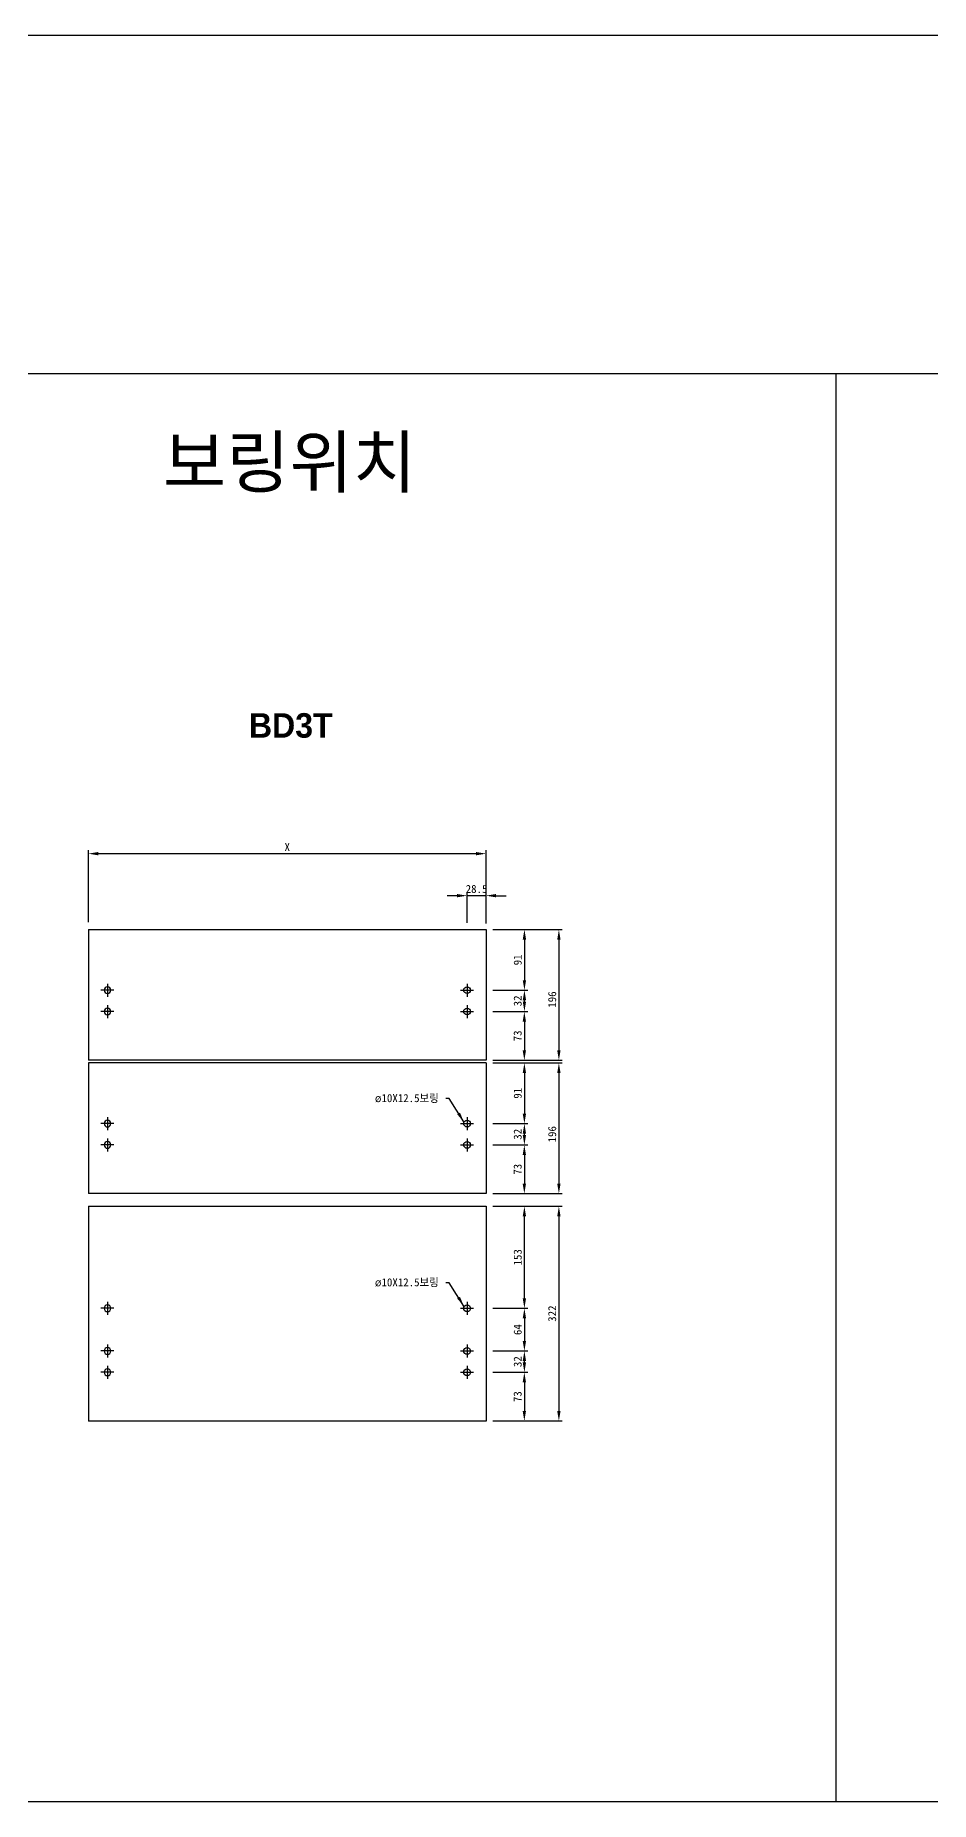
# Model space of a CAD drawing. Header units: millimetres. Extents: x -44117 to 256353, y -2095463 to 65325.
# Drawn here: x 115470 to 116812, y -707986 to -705337 of the extents above; entities that cross this region are included whole.
import ezdxf

# ---------------------------------------------------------------- set-up
doc = ezdxf.new("R2010")
doc.units = ezdxf.units.MM
doc.header["$LTSCALE"] = 10
doc.linetypes.add('CENTER', pattern=[50.8, 31.75, -6.35, 6.35, -6.35])
for name, color, linetype in [('CENTER', 4, 'CENTER'), ('DIM', 4, 'Continuous'), ('TEXT', 3, 'Continuous')]:
    doc.layers.add(name, color=color, linetype=linetype)
doc.dimstyles.new('HS', dxfattribs={"dimscale": 5, "dimtxt": 2.4, "dimasz": 3, "dimexe": 1, "dimexo": 2, "dimgap": 0, "dimtad": 0, "dimdec": 4, "dimzin": 9, "dimdsep": 46, "dimtxsty": 'Standard', "dimcen": 0, "dimclrd": 4, "dimclre": 4, "dimclrt": 3, "dimadec": 0, "dimazin": 0, "dimtfac": 0.083333, "dimtdec": 4, "dimtmove": 0, "dimatfit": 3, "dimfxl": 0, "dimtvp": 0.833333, "dimtolj": 1, "dimarcsym": 0})
doc.dimstyles.get("Standard").update_dxf_attribs({"dimtxt": 0.18, "dimasz": 0.18, "dimexe": 0.18, "dimexo": 0.0625, "dimgap": 0.09, "dimtad": 0, "dimtih": 1, "dimtoh": 1, "dimdec": 4, "dimzin": 0, "dimdsep": 46, "dimtxsty": 'Standard', "dimcen": 0.09, "dimadec": 0, "dimazin": 0, "dimtfac": 1, "dimtdec": 4, "dimtofl": 0, "dimtmove": 0, "dimatfit": 3, "dimfxl": 0, "dimtolj": 1, "dimtzin": 0, "dimarcsym": 0})
doc.dimstyles.new('STANDARD$0', dxfattribs={"dimscale": 0, "dimtxt": 1, "dimasz": 0, "dimexe": 10, "dimexo": 10, "dimgap": 2, "dimtad": 1, "dimtih": 1, "dimtoh": 1, "dimdec": 0, "dimzin": 0, "dimdsep": 46, "dimtxsty": 'Standard', "dimcen": 0.09, "dimclrd": 255, "dimclre": 255, "dimclrt": 255, "dimadec": 0, "dimazin": 0, "dimtfac": 1, "dimtdec": 4, "dimtofl": 0, "dimtmove": 0, "dimatfit": 3, "dimfxl": 0, "dimtolj": 1, "dimtzin": 0, "dimarcsym": 0})

# ---------------------------------------------------------------- blocks, each defined once
blk = doc.blocks.new('*D4806')
at = {"color": 4, "lineweight": -2}
for p, q in [((116155.8, -706878.3), (116260, -706878.3)), ((116255, -706893.3), (116255, -707059.3)), ((116155.8, -707074.3), (116260, -707074.3))]:
    blk.add_line(p, q, dxfattribs=at)
at = {"color": 4}
for points in [[(116257.5, -706893.3), (116252.5, -706893.3), (116255, -706878.3)], [(116252.5, -707059.3), (116257.5, -707059.3), (116255, -707074.3)]]:
    blk.add_solid(points, dxfattribs=at)
at = {"layer": 'Defpoints', "color": 0}
for p in [(116145.8, -706878.3), (116145.8, -707074.3), (116255, -707074.3)]:
    blk.add_point(p, dxfattribs=at)
at = {"color": 3, "insert": (116245, -706985.3), "char_height": 12, "attachment_point": 5, "rotation": 90}
blk.add_mtext('\\A1;196', dxfattribs=at)
blk = doc.blocks.new('*D4807')
at = {"color": 4, "lineweight": -2}
for p, q in [((116155.8, -706878.3), (116208.3, -706878.3)), ((116203.3, -706893.3), (116203.3, -706954.3)), ((116155.8, -706969.3), (116208.3, -706969.3))]:
    blk.add_line(p, q, dxfattribs=at)
at = {"color": 4}
for points in [[(116205.8, -706893.3), (116200.8, -706893.3), (116203.3, -706878.3)], [(116200.8, -706954.3), (116205.8, -706954.3), (116203.3, -706969.3)]]:
    blk.add_solid(points, dxfattribs=at)
at = {"layer": 'Defpoints', "color": 0}
for p in [(116145.8, -706878.3), (116145.8, -706969.3), (116203.3, -706969.3)]:
    blk.add_point(p, dxfattribs=at)
at = {"color": 3, "insert": (116193.3, -706923.8), "char_height": 12, "attachment_point": 5, "rotation": 90}
blk.add_mtext('\\A1;91', dxfattribs=at)
blk = doc.blocks.new('*D4808')
at = {"color": 4, "lineweight": -2}
for p, q in [((116155.8, -706969.3), (116208.3, -706969.3)), ((116155.8, -707001.3), (116208.3, -707001.3)), ((116203.3, -706986.3), (116203.3, -706984.3))]:
    blk.add_line(p, q, dxfattribs=at)
at = {"color": 4}
for points in [[(116205.8, -706984.3), (116200.8, -706984.3), (116203.3, -706969.3)], [(116200.8, -706986.3), (116205.8, -706986.3), (116203.3, -707001.3)]]:
    blk.add_solid(points, dxfattribs=at)
at = {"layer": 'Defpoints', "color": 0}
for p in [(116145.8, -706969.3), (116203.3, -706969.3), (116145.8, -707001.3)]:
    blk.add_point(p, dxfattribs=at)
at = {"color": 3, "insert": (116193.3, -706985.3), "char_height": 12, "attachment_point": 5, "rotation": 90}
blk.add_mtext('\\A1;32', dxfattribs=at)
blk = doc.blocks.new('*D4809')
at = {"color": 4, "lineweight": -2}
for p, q in [((116155.8, -707001.3), (116208.2, -707001.3)), ((116203.2, -707016.3), (116203.2, -707059.3)), ((116155.8, -707074.3), (116208.2, -707074.3))]:
    blk.add_line(p, q, dxfattribs=at)
at = {"color": 4}
for points in [[(116205.7, -707016.3), (116200.7, -707016.3), (116203.2, -707001.3)], [(116200.7, -707059.3), (116205.7, -707059.3), (116203.2, -707074.3)]]:
    blk.add_solid(points, dxfattribs=at)
at = {"layer": 'Defpoints', "color": 0}
for p in [(116145.8, -707001.3), (116145.8, -707074.3), (116203.2, -707074.3)]:
    blk.add_point(p, dxfattribs=at)
at = {"color": 3, "insert": (116193.2, -707037.8), "char_height": 12, "attachment_point": 5, "rotation": 90}
blk.add_mtext('\\A1;73', dxfattribs=at)
blk = doc.blocks.new('*D4810')
at = {"color": 4, "lineweight": -2}
for p, q in [((116102.3, -706627.5), (116087.3, -706627.5)), ((116117.3, -706668.3), (116117.3, -706622.5)), ((116145.8, -706627.5), (116117.3, -706627.5)), ((116145.8, -706669.3), (116145.8, -706622.5)), ((116160.8, -706627.5), (116175.8, -706627.5))]:
    blk.add_line(p, q, dxfattribs=at)
at = {"color": 4}
for points in [[(116102.3, -706630), (116102.3, -706625), (116117.3, -706627.5)], [(116160.8, -706625), (116160.8, -706630), (116145.8, -706627.5)]]:
    blk.add_solid(points, dxfattribs=at)
at = {"layer": 'Defpoints', "color": 0}
for p in [(116117.3, -706627.5), (116117.3, -706678.3), (116145.8, -706679.3)]:
    blk.add_point(p, dxfattribs=at)
at = {"color": 3, "insert": (116131.6, -706617.5), "char_height": 12, "attachment_point": 5}
blk.add_mtext('\\A1;28.5', dxfattribs=at)
blk = doc.blocks.new('*D4811')
at = {"color": 4, "lineweight": -2}
for p, q in [((116155.8, -707093.3), (116260, -707093.3)), ((116255, -707108.3), (116255, -707400.3)), ((116155.8, -707415.3), (116260, -707415.3))]:
    blk.add_line(p, q, dxfattribs=at)
at = {"color": 4}
for points in [[(116257.5, -707108.3), (116252.5, -707108.3), (116255, -707093.3)], [(116252.5, -707400.3), (116257.5, -707400.3), (116255, -707415.3)]]:
    blk.add_solid(points, dxfattribs=at)
at = {"layer": 'Defpoints', "color": 0}
for p in [(116145.8, -707093.3), (116145.8, -707415.3), (116255, -707415.3)]:
    blk.add_point(p, dxfattribs=at)
at = {"color": 3, "insert": (116245, -707254.3), "char_height": 12, "attachment_point": 5, "rotation": 90}
blk.add_mtext('\\A1;322', dxfattribs=at)
blk = doc.blocks.new('*D4812')
at = {"color": 4, "lineweight": -2}
for p, q in [((116155.8, -707246.3), (116208.3, -707246.3)), ((116203.3, -707261.3), (116203.3, -707295.3)), ((116155.8, -707310.3), (116208.3, -707310.3))]:
    blk.add_line(p, q, dxfattribs=at)
at = {"color": 4}
for points in [[(116205.8, -707261.3), (116200.8, -707261.3), (116203.3, -707246.3)], [(116200.8, -707295.3), (116205.8, -707295.3), (116203.3, -707310.3)]]:
    blk.add_solid(points, dxfattribs=at)
at = {"layer": 'Defpoints', "color": 0}
for p in [(116145.8, -707246.3), (116145.8, -707310.3), (116203.3, -707310.3)]:
    blk.add_point(p, dxfattribs=at)
at = {"color": 3, "insert": (116193.3, -707278.3), "char_height": 12, "attachment_point": 5, "rotation": 90}
blk.add_mtext('\\A1;64', dxfattribs=at)
blk = doc.blocks.new('*D4813')
at = {"color": 4, "lineweight": -2}
for p, q in [((116155.8, -707310.3), (116208.3, -707310.3)), ((116155.8, -707342.3), (116208.3, -707342.3)), ((116203.3, -707327.3), (116203.3, -707325.3))]:
    blk.add_line(p, q, dxfattribs=at)
at = {"color": 4}
for points in [[(116205.8, -707325.3), (116200.8, -707325.3), (116203.3, -707310.3)], [(116200.8, -707327.3), (116205.8, -707327.3), (116203.3, -707342.3)]]:
    blk.add_solid(points, dxfattribs=at)
at = {"layer": 'Defpoints', "color": 0}
for p in [(116145.8, -707310.3), (116203.3, -707310.3), (116145.8, -707342.3)]:
    blk.add_point(p, dxfattribs=at)
at = {"color": 3, "insert": (116193.3, -707326.3), "char_height": 12, "attachment_point": 5, "rotation": 90}
blk.add_mtext('\\A1;32', dxfattribs=at)
blk = doc.blocks.new('*D4814')
at = {"color": 4, "lineweight": -2}
for p, q in [((116155.8, -707342.3), (116208.2, -707342.3)), ((116203.2, -707357.3), (116203.2, -707400.3)), ((116155.8, -707415.3), (116208.2, -707415.3))]:
    blk.add_line(p, q, dxfattribs=at)
at = {"color": 4}
for points in [[(116205.7, -707357.3), (116200.7, -707357.3), (116203.2, -707342.3)], [(116200.7, -707400.3), (116205.7, -707400.3), (116203.2, -707415.3)]]:
    blk.add_solid(points, dxfattribs=at)
at = {"layer": 'Defpoints', "color": 0}
for p in [(116145.8, -707342.3), (116145.8, -707415.3), (116203.2, -707415.3)]:
    blk.add_point(p, dxfattribs=at)
at = {"color": 3, "insert": (116193.2, -707378.8), "char_height": 12, "attachment_point": 5, "rotation": 90}
blk.add_mtext('\\A1;73', dxfattribs=at)
blk = doc.blocks.new('*D4815')
at = {"color": 4, "lineweight": -2}
for p, q in [((116155.8, -707093.3), (116208.3, -707093.3)), ((116203.3, -707231.3), (116203.3, -707108.3)), ((116155.8, -707246.3), (116208.3, -707246.3))]:
    blk.add_line(p, q, dxfattribs=at)
at = {"color": 4}
for points in [[(116205.8, -707108.3), (116200.8, -707108.3), (116203.3, -707093.3)], [(116200.8, -707231.3), (116205.8, -707231.3), (116203.3, -707246.3)]]:
    blk.add_solid(points, dxfattribs=at)
at = {"layer": 'Defpoints', "color": 0}
for p in [(116145.8, -707093.3), (116203.3, -707093.3), (116145.8, -707246.3)]:
    blk.add_point(p, dxfattribs=at)
at = {"color": 3, "insert": (116193.3, -707169.8), "char_height": 12, "attachment_point": 5, "rotation": 90}
blk.add_mtext('\\A1;153', dxfattribs=at)
blk = doc.blocks.new('GG-2')
blk.add_circle((0, 0), 5)
at = {"layer": 'CENTER'}
for p, q in [((0, 9.7), (0, -9.8)), ((-9.8, 0), (9.7, 0))]:
    blk.add_line(p, q, dxfattribs=at)
blk = doc.blocks.new('*D4816')
at = {"color": 4, "lineweight": -2}
for p, q in [((115549.8, -706667.3), (115549.8, -706559.5)), ((115564.8, -706564.5), (116130.8, -706564.5)), ((116145.8, -706668.3), (116145.8, -706559.5))]:
    blk.add_line(p, q, dxfattribs=at)
at = {"color": 4}
for points in [[(115564.8, -706562), (115564.8, -706567), (115549.8, -706564.5)], [(116130.8, -706567), (116130.8, -706562), (116145.8, -706564.5)]]:
    blk.add_solid(points, dxfattribs=at)
at = {"layer": 'Defpoints', "color": 0}
for p in [(116145.8, -706564.5), (115549.8, -706677.3), (116145.8, -706678.3)]:
    blk.add_point(p, dxfattribs=at)
at = {"color": 3, "insert": (115847.8, -706554.5), "char_height": 12, "attachment_point": 5}
blk.add_mtext('\\A1;X', dxfattribs=at)
blk = doc.blocks.new('*D4817')
at = {"color": 4, "lineweight": -2}
for p, q in [((116155.8, -706678.3), (116260, -706678.3)), ((116255, -706693.3), (116255, -706859.3)), ((116155.8, -706874.3), (116260, -706874.3))]:
    blk.add_line(p, q, dxfattribs=at)
at = {"color": 4}
for points in [[(116257.5, -706693.3), (116252.5, -706693.3), (116255, -706678.3)], [(116252.5, -706859.3), (116257.5, -706859.3), (116255, -706874.3)]]:
    blk.add_solid(points, dxfattribs=at)
at = {"layer": 'Defpoints', "color": 0}
for p in [(116145.8, -706678.3), (116145.8, -706874.3), (116255, -706874.3)]:
    blk.add_point(p, dxfattribs=at)
at = {"color": 3, "insert": (116245, -706783.3), "char_height": 12, "attachment_point": 5, "rotation": 90}
blk.add_mtext('\\A1;196', dxfattribs=at)
blk = doc.blocks.new('*D4818')
at = {"color": 4, "lineweight": -2}
for p, q in [((116155.8, -706678.3), (116208.3, -706678.3)), ((116203.3, -706693.3), (116203.3, -706754.3)), ((116155.8, -706769.3), (116208.3, -706769.3))]:
    blk.add_line(p, q, dxfattribs=at)
at = {"color": 4}
for points in [[(116205.8, -706693.3), (116200.8, -706693.3), (116203.3, -706678.3)], [(116200.8, -706754.3), (116205.8, -706754.3), (116203.3, -706769.3)]]:
    blk.add_solid(points, dxfattribs=at)
at = {"layer": 'Defpoints', "color": 0}
for p in [(116145.8, -706678.3), (116145.8, -706769.3), (116203.3, -706769.3)]:
    blk.add_point(p, dxfattribs=at)
at = {"color": 3, "insert": (116193.3, -706723.8), "char_height": 12, "attachment_point": 5, "rotation": 90}
blk.add_mtext('\\A1;91', dxfattribs=at)
blk = doc.blocks.new('*D4819')
at = {"color": 4, "lineweight": -2}
for p, q in [((116155.8, -706769.3), (116208.3, -706769.3)), ((116203.3, -706786.3), (116203.3, -706784.3)), ((116155.8, -706801.3), (116208.3, -706801.3))]:
    blk.add_line(p, q, dxfattribs=at)
at = {"color": 4}
for points in [[(116205.8, -706784.3), (116200.8, -706784.3), (116203.3, -706769.3)], [(116200.8, -706786.3), (116205.8, -706786.3), (116203.3, -706801.3)]]:
    blk.add_solid(points, dxfattribs=at)
at = {"layer": 'Defpoints', "color": 0}
for p in [(116145.8, -706769.3), (116203.3, -706769.3), (116145.8, -706801.3)]:
    blk.add_point(p, dxfattribs=at)
at = {"color": 3, "insert": (116193.3, -706785.3), "char_height": 12, "attachment_point": 5, "rotation": 90}
blk.add_mtext('\\A1;32', dxfattribs=at)
blk = doc.blocks.new('*D4820')
at = {"color": 4, "lineweight": -2}
for p, q in [((116155.8, -706801.3), (116208.2, -706801.3)), ((116203.2, -706816.3), (116203.2, -706859.3)), ((116155.8, -706874.3), (116208.2, -706874.3))]:
    blk.add_line(p, q, dxfattribs=at)
at = {"color": 4}
for points in [[(116205.7, -706816.3), (116200.7, -706816.3), (116203.2, -706801.3)], [(116200.7, -706859.3), (116205.7, -706859.3), (116203.2, -706874.3)]]:
    blk.add_solid(points, dxfattribs=at)
at = {"layer": 'Defpoints', "color": 0}
for p in [(116145.8, -706801.3), (116145.8, -706874.3), (116203.2, -706874.3)]:
    blk.add_point(p, dxfattribs=at)
at = {"color": 3, "insert": (116193.2, -706837.8), "char_height": 12, "attachment_point": 5, "rotation": 90}
blk.add_mtext('\\A1;73', dxfattribs=at)

msp = doc.modelspace()

# ---------------------------------------------------------------- linework, layer by layer
at = {"color": 1}
msp.add_line((104015.69829, -705337.25096), (196284.84516, -705337.25096), dxfattribs=at)
msp.add_line((104015.69829, -705337.25096), (196284.84516, -705337.25096), dxfattribs=at)
for p, q in [((116669.95965, -705844.30205), (116669.95965, -707986.20888)), ((115549.8108, -706678.32288), (116145.8108, -706678.32288)), ((115549.8108, -706678.32288), (115549.8108, -706874.32288)), ((116145.8108, -706678.32288), (116145.8108, -706874.32288)), ((116145.8108, -706874.32288), (115549.8108, -706874.32288)), ((115549.8108, -706878.32288), (115549.8108, -707074.32288)), ((116145.8108, -706878.32288), (115549.8108, -706878.32288)), ((116145.8108, -706878.32288), (116145.8108, -707074.32288)), ((116145.8108, -707074.32288), (115549.8108, -707074.32288)), ((115549.8108, -707093.32288), (116145.8108, -707093.32288)), ((115549.8108, -707093.32288), (115549.8108, -707415.32288)), ((116145.8108, -707093.32288), (116145.8108, -707415.32288)), ((116145.8108, -707415.32288), (115549.8108, -707415.32288))]:
    msp.add_line(p, q)
msp.add_lwpolyline([(115255.36884, -705844.30205), (118602.09826, -705844.30205), (118602.09826, -707986.20888), (115255.36884, -707986.20888)], close=True)

# ---------------------------------------------------------------- block references
at = {"xscale": -1}
for p in [(115578.3108, -706769.32288), (115578.3108, -706769.32288, 0), (115578.3108, -706801.32288), (115578.3108, -706801.32288, 0), (115578.3108, -706969.32288), (115578.3108, -706969.32288, 0), (115578.3108, -707001.32288), (115578.3108, -707001.32288, 0), (115578.3108, -707246.32288, 0), (115578.3108, -707246.32288), (115578.3108, -707310.32288, 0), (115578.3108, -707310.32288), (115578.3108, -707342.32288, 0), (115578.3108, -707342.32288)]:
    msp.add_blockref('GG-2', p, dxfattribs=at)
for p in [(116117.3108, -706769.32288), (116117.3108, -706769.32288, 0), (116117.3108, -706801.32288), (116117.3108, -706801.32288, 0), (116117.3108, -706969.32288), (116117.3108, -706969.32288, 0), (116117.3108, -707001.32288), (116117.3108, -707001.32288, 0), (116117.3108, -707246.32288, 0), (116117.3108, -707246.32288), (116117.3108, -707310.32288, 0), (116117.3108, -707310.32288), (116117.3108, -707342.32288, 0), (116117.3108, -707342.32288)]:
    msp.add_blockref('GG-2', p)

# ---------------------------------------------------------------- texts
at = {"attachment_point": 1}
for s, width, gutter_width, heights, insert, char_height in [('{\\f굴림|b1|i0|c129|p50;보링위치}', 22884.5754846, 294.31592, [-84.29048], (115661.27497, -705939.21063), 75.6812357), ('\\pt10;{\\f굴림|b1|i0|c129|p50;BD3T}', 11097.3917356, 142.72229, [-37.62237], (115790.39283, -706353.81024), 36.7000174)]:
    msp.add_mtext_dynamic_manual_height_columns(s, width=width, gutter_width=gutter_width, heights=heights, dxfattribs=dict(at, insert=insert, char_height=char_height))
at = {"layer": 'TEXT'}
for p in [(115979.15227, -706937.09961, 0), (115979.15227, -707213.31688, 0)]:
    msp.add_text('ø10X12.5보링', height=12, dxfattribs=at).set_placement(p)

# ---------------------------------------------------------------- dimensions: what is measured, and where the dimension line sits
dim = msp.add_linear_dim(base=(116145.8108, -706564.54214), p1=(115549.8108, -706677.32288), p2=(116145.8108, -706678.32288), text='X', dimstyle='STANDARD$0', override={"dimscale": 5, "dimtxt": 2.4, "dimasz": 3, "dimexe": 1, "dimexo": 2, "dimgap": 0, "dimtad": 0, "dimtih": 0, "dimtoh": 0, "dimdec": 4, "dimzin": 9, "dimsah": 1, "dimcen": 0, "dimclrd": 4, "dimclre": 4, "dimclrt": 3, "dimtfac": 0.083333, "dimtofl": 1, "dimtmove": 1, "dimtvp": 0.833333, "dimtzin": 8})
dim.commit()
dim.dimension.update_dxf_attribs({"geometry": '*D4816', "text_midpoint": (115847.8108, -706554.54214)})
dim = msp.add_linear_dim(base=(116117.3108, -706627.51378), p1=(116145.8108, -706679.32288), p2=(116117.3108, -706678.32288), angle=180, dimstyle='STANDARD$0', override={"dimscale": 5, "dimtxt": 2.4, "dimasz": 3, "dimexe": 1, "dimexo": 2, "dimgap": 0, "dimtad": 0, "dimtih": 0, "dimtoh": 0, "dimdec": 4, "dimzin": 9, "dimsah": 1, "dimcen": 0, "dimclrd": 4, "dimclre": 4, "dimclrt": 3, "dimtfac": 0.083333, "dimtofl": 1, "dimtmove": 1, "dimtvp": 0.833333, "dimtzin": 8})
dim.commit()
dim.dimension.update_dxf_attribs({"geometry": '*D4810', "text_midpoint": (116131.5608, -706627.51378), "dimtype": 160})
for base, p1, p2, picture, middle in [((116255.04183, -706874.32288), (116145.8108, -706678.32288), (116145.8108, -706874.32288), '*D4817', (116255.04183, -706783.32288)), ((116255.04183, -707074.32288), (116145.8108, -706878.32288), (116145.8108, -707074.32288), '*D4806', (116255.04183, -706985.32288)), ((116255.04183, -707415.32288), (116145.8108, -707093.32288), (116145.8108, -707415.32288), '*D4811', (116255.04183, -707254.32288))]:
    dim = msp.add_linear_dim(base=base, p1=p1, p2=p2, angle=90, dimstyle='HS')
    dim.commit()
    dim.dimension.update_dxf_attribs({"geometry": picture, "text_midpoint": middle, "dimtype": 160})
for base, p1, p2, picture, middle in [((116203.34442, -706769.32288), (116145.8108, -706678.32288), (116145.8108, -706769.32288), '*D4818', (116193.34442, -706723.82288)), ((116203.34442, -706969.32288), (116145.8108, -706878.32288), (116145.8108, -706969.32288), '*D4807', (116193.34442, -706923.82288))]:
    dim = msp.add_linear_dim(base=base, p1=p1, p2=p2, angle=90, dimstyle='STANDARD$0', override={"dimscale": 5, "dimtxt": 2.4, "dimasz": 3, "dimexe": 1, "dimexo": 2, "dimgap": 0, "dimtad": 0, "dimtih": 0, "dimtoh": 0, "dimdec": 4, "dimzin": 9, "dimsah": 1, "dimcen": 0, "dimclrd": 4, "dimclre": 4, "dimclrt": 3, "dimtfac": 0.083333, "dimtofl": 1, "dimtmove": 1, "dimtvp": 0.833333, "dimtzin": 8})
    dim.commit()
    dim.dimension.update_dxf_attribs({"geometry": picture, "text_midpoint": middle})
for base, p1, p2, picture, middle in [((116203.34442, -706769.32288), (116145.8108, -706801.32288), (116145.8108, -706769.32288), '*D4819', (116193.34442, -706785.32288)), ((116203.16939, -706874.32288), (116145.8108, -706801.32288), (116145.8108, -706874.32288), '*D4820', (116193.16939, -706837.82288)), ((116203.34442, -706969.32288), (116145.8108, -707001.32288), (116145.8108, -706969.32288), '*D4808', (116193.34442, -706985.32288)), ((116203.16939, -707074.32288), (116145.8108, -707001.32288), (116145.8108, -707074.32288), '*D4809', (116193.16939, -707037.82288)), ((116203.34442, -707093.32288), (116145.8108, -707246.32288), (116145.8108, -707093.32288), '*D4815', (116193.34442, -707169.82288)), ((116203.34442, -707310.32288), (116145.8108, -707246.32288), (116145.8108, -707310.32288), '*D4812', (116193.34442, -707278.32288)), ((116203.34442, -707310.32288), (116145.8108, -707342.32288), (116145.8108, -707310.32288), '*D4813', (116193.34442, -707326.32288)), ((116203.16939, -707415.32288), (116145.8108, -707342.32288), (116145.8108, -707415.32288), '*D4814', (116193.16939, -707378.82288))]:
    dim = msp.add_linear_dim(base=base, p1=p1, p2=p2, angle=90, dimstyle='HS')
    dim.commit()
    dim.dimension.update_dxf_attribs({"geometry": picture, "text_midpoint": middle})

# ---------------------------------------------------------------- leaders
at = {"layer": 'DIM', "color": 4}
for points in [[(116112.54958, -706966.82536, 0), (116090.6705, -706931.68703, 0), (116085.61452, -706931.68703, 0)], [(116112.54958, -707243.04262, 0), (116090.6705, -707207.9043, 0), (116085.61452, -707207.9043, 0)]]:
    msp.add_leader(points, dimstyle='Standard', override={"dimscale": 5, "dimtxt": 2.4, "dimasz": 3, "dimexe": 2, "dimexo": 3, "dimgap": 0, "dimtih": 0, "dimtoh": 0, "dimzin": 9, "dimcen": 1, "dimclrd": 4, "dimclre": 4, "dimclrt": 3, "dimtfac": 0.083333, "dimtofl": 1, "dimtvp": 0.833333, "dimtzin": 8}, dxfattribs=at)

doc.saveas('drawing.dxf')
